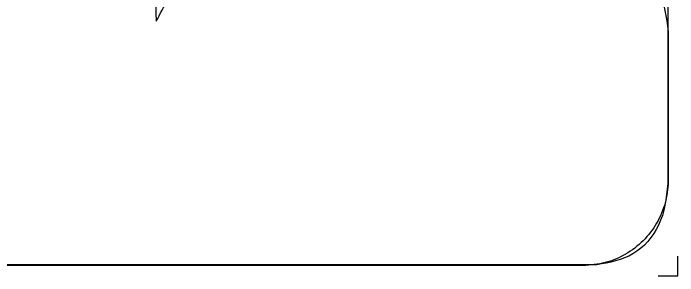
# Model space of a CAD drawing. Header units: inches. Extents: x 0.01 to 3.99, y 0.01 to 4.99.
# Drawn here: x 1.802 to 3.994, y 0.005 to 0.87 of the extents above; entities that cross this region are included whole.
import ezdxf

# ---------------------------------------------------------------- set-up
doc = ezdxf.new("R2010")
doc.units = ezdxf.units.IN
for name, color, linetype in [('Border', 7, 'CONTINUOUS'), ('outline', 7, 'CONTINUOUS'), ('outline_2', 7, 'CONTINUOUS')]:
    doc.layers.add(name, color=color, linetype=linetype)

msp = doc.modelspace()

# ---------------------------------------------------------------- linework, layer by layer
at = {"layer": 'Border', "color": 7}
for points in [[(3.963063, 0.810649), (3.963063, 0.306009)], [(3.72736, 0.041091), (0.280138, 0.041091)]]:
    msp.add_lwpolyline(points, dxfattribs=at)
for points, knots in [([(3.72736, 1.075567), (3.769138, 1.067952), (3.853564, 1.052563), (3.945086, 0.945195), (3.956912, 0.856682), (3.963063, 0.810649)], [0, 0, 0, 0, 0.124483, 0.251559, 0.389261, 0.389261, 0.389261, 0.389261]), ([(3.963063, 0.306009), (3.956912, 0.259976), (3.945086, 0.171463), (3.853564, 0.064096), (3.769138, 0.048706), (3.72736, 0.041091)], [0, 0, 0, 0, 0.137702, 0.264778, 0.389261, 0.389261, 0.389261, 0.389261])]:
    msp.add_open_spline(points, degree=3, knots=knots, dxfattribs=at)
at = {"layer": 'outline', "color": 7}
for points in [[(3.962093, 4.669337), (3.962093, 0.318474)], [(3.929982, 0.005215), (3.994149, 0.005215), (3.994149, 0.070055)], [(3.682295, 0.038677), (0.325203, 0.038677)]]:
    msp.add_lwpolyline(points, dxfattribs=at)
for points, knots in [([(2.268683, 1.068868), (2.268903, 1.043899), (2.269344, 0.993962), (2.271243, 0.919074), (2.27299, 0.869167), (2.273863, 0.844212)], [0, 0, 0, 0, 0.074909, 0.149815, 0.224724, 0.224724, 0.224724, 0.224724]), ([(2.273863, 0.844212), (2.286909, 0.868288), (2.313, 0.916439), (2.35113, 0.989207), (2.375934, 1.038034), (2.388336, 1.062448)], [0, 0, 0, 0, 0.08215, 0.164296, 0.246447, 0.246447, 0.246447, 0.246447]), ([(3.962093, 0.318474), (3.960227, 0.293988), (3.956512, 0.245219), (3.927155, 0.176993), (3.88249, 0.11828), (3.823777, 0.073615), (3.75555, 0.044257), (3.706781, 0.040542), (3.682295, 0.038677)], [0, 0, 0, 0, 0.073244, 0.145882, 0.219126, 0.29237, 0.365008, 0.438251, 0.438251, 0.438251, 0.438251])]:
    msp.add_open_spline(points, degree=3, knots=knots, dxfattribs=at)
at = {"layer": 'outline_2', "color": 7}
for points in [[(3.962093, 4.669337), (3.962093, 0.318474)], [(3.929982, 0.005215), (3.994149, 0.005215), (3.994149, 0.070055)], [(3.929982, 0.005215), (3.994149, 0.005215), (3.994149, 0.070055)], [(3.682295, 0.038677), (0.325203, 0.038677)]]:
    msp.add_lwpolyline(points, dxfattribs=at)
msp.add_open_spline([(3.962093, 0.318474), (3.960227, 0.293988), (3.956512, 0.245219), (3.927155, 0.176993), (3.88249, 0.11828), (3.823777, 0.073615), (3.75555, 0.044257), (3.706781, 0.040542), (3.682295, 0.038677)], degree=3, knots=[0, 0, 0, 0, 0.073244, 0.145882, 0.219126, 0.29237, 0.365008, 0.438251, 0.438251, 0.438251, 0.438251], dxfattribs=at)

doc.saveas('drawing.dxf')
